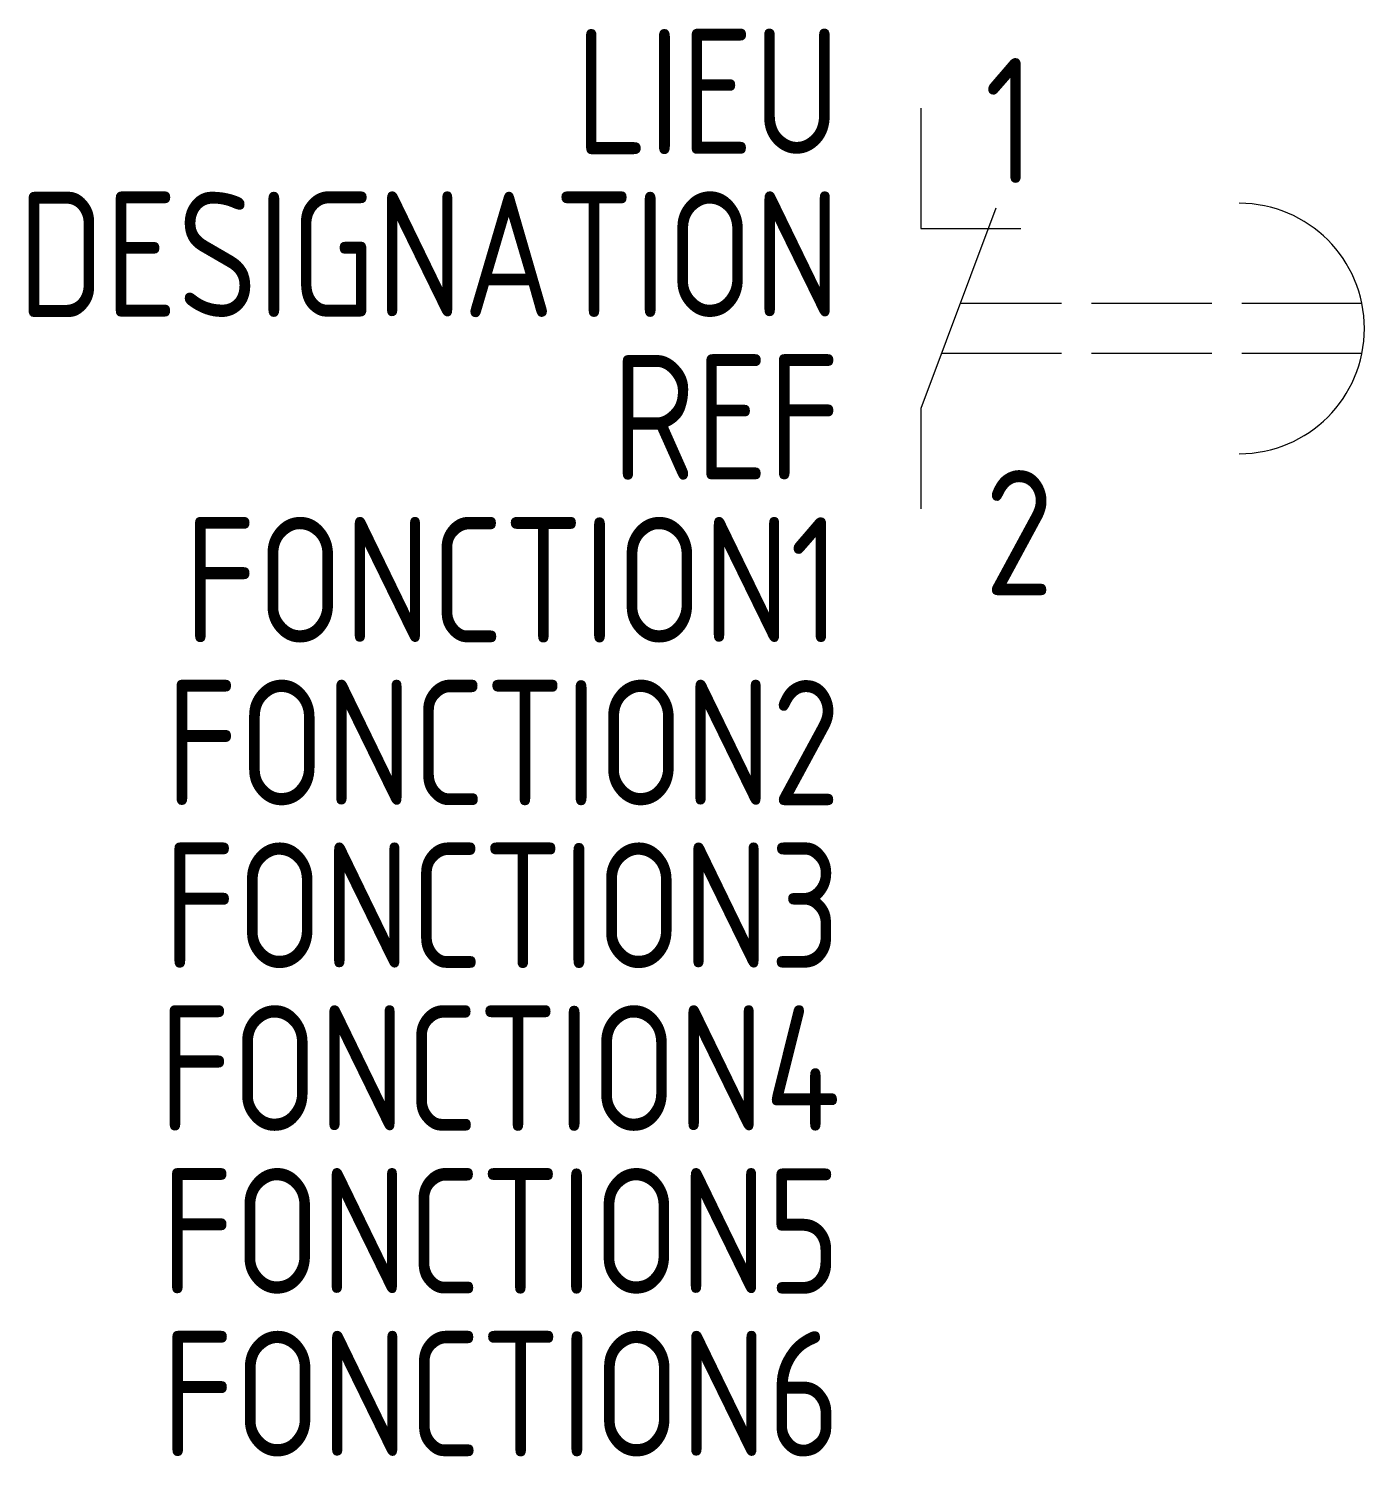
# Model space of a CAD drawing. Extents: x -1602.5 to -1575.8, y -906.5 to -878.
import ezdxf
from ezdxf.enums import TextEntityAlignment as Align

# ---------------------------------------------------------------- set-up
doc = ezdxf.new("R2010")
doc.units = 0
doc.linetypes.add('ACAD_ISO02W100', pattern=[15, 12, -3])
for name, color, linetype in [('SYMB_FIL', 3, 'CONTINUOUS'), ('SYMB_LIAISON', 1, 'ACAD_ISO02W100'), ('SYMB_REF_CONTACT', 2, 'CONTINUOUS'), ('SYMB_TXT_CONTACT', 2, 'CONTINUOUS'), ('SYMB_TXT_NOM', 3, 'CONTINUOUS')]:
    doc.layers.add(name, color=color, linetype=linetype)
doc.styles.add('NET2_5', font='isocp.shx', dxfattribs={"width": 0.9, "height": 2.5})

msp = doc.modelspace()

# ---------------------------------------------------------------- linework, layer by layer
at = {"layer": 'SYMB_FIL'}
for p, q in [((-1584.634, -879.593), (-1584.634, -881.993)), ((-1583.134, -881.593), (-1584.634, -885.593)), ((-1584.634, -881.993), (-1582.634, -881.993)), ((-1584.634, -885.593), (-1584.634, -887.593))]:
    msp.add_line(p, q, dxfattribs=at)
msp.add_arc((-1578.274, -883.993), 2.5, 270, 90, dxfattribs=at)
at = {"layer": 'SYMB_LIAISON', "ltscale": 0.2}
for p, q in [((-1575.824, -883.493), (-1583.846, -883.493)), ((-1575.824, -884.493), (-1584.221, -884.493))]:
    msp.add_line(p, q, dxfattribs=at)

# ---------------------------------------------------------------- texts
at = {"layer": 'SYMB_REF_CONTACT', "style": 'NET2_5', "width": 0.9, "flags": 8}
msp.add_attdef('REF', text='', height=2.5, dxfattribs=at).set_placement((-1586.234, -887.012), align=Align.RIGHT)
at = {"layer": 'SYMB_TXT_CONTACT', "style": 'NET2_5', "width": 0.9, "flags": 8}
for tag, p, s in [('1', (-1583.359, -881.093), '11'), ('2', (-1583.359, -889.32), '12')]:
    msp.add_attdef(tag, p, s, height=2.5, dxfattribs=at)
at = {"layer": 'SYMB_TXT_NOM', "style": 'NET2_5', "width": 0.9, "flags": 8}
for tag, text, p in [('LIEU', '', (-1586.234, -880.512)), ('DESIGNATION', 'K?', (-1586.234, -883.762)), ('FONCTION1', '', (-1586.234, -890.262)), ('FONCTION2', '', (-1586.234, -893.512)), ('FONCTION3', '', (-1586.234, -896.762)), ('FONCTION4', '', (-1586.234, -900.012)), ('FONCTION5', '', (-1586.234, -903.262)), ('FONCTION6', '', (-1586.234, -906.512))]:
    msp.add_attdef(tag, text=text, height=2.5, dxfattribs=at).set_placement(p, align=Align.RIGHT)

doc.saveas('drawing.dxf')
